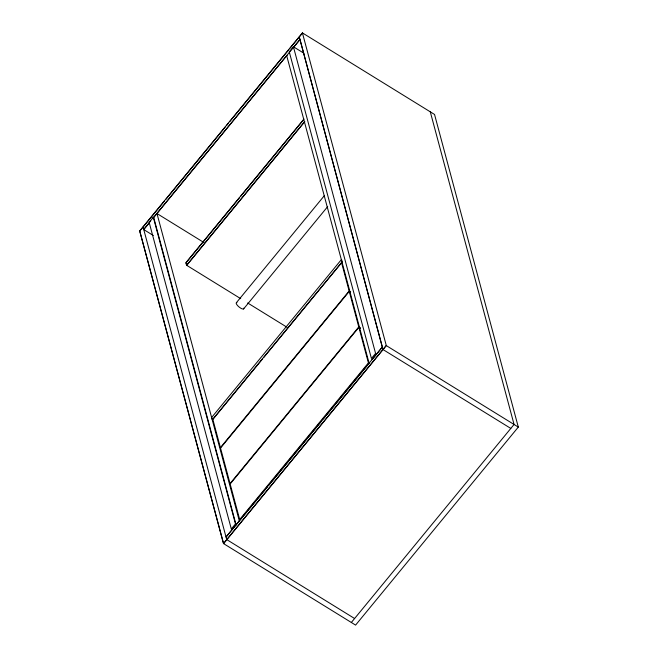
<?xml version="1.0" encoding="UTF-8"?>
<svg xmlns="http://www.w3.org/2000/svg" width="658" height="658" viewBox="0 0 658 658"><rect width="100%" height="100%" fill="white"/><g stroke="black" fill="none" stroke-linecap="round" stroke-linejoin="round"><path stroke-width="0.99" d="M139.693 230.909L302.409 32.9L434.543 114.459L518.307 427.091L355.591 625.1L223.457 543.541L139.693 230.909L223.333 542.636M139.833 230.999L164.566 200.904M165.865 199.316L225.094 127.241M226.393 125.653L228.351 123.276M229.65 121.697L288.878 49.621M290.178 48.034L302.548 32.99M293.419 46.759L289.257 51.818L371.433 358.478L375.586 353.412L293.419 46.759L303.84 53.191M150.789 220.792L143.633 229.51L153.33 235.498M152.746 218.423L299.982 39.505L294.118 46.636M143.773 229.593L149.629 222.47M152.886 218.505L286.962 55.346M240.721 298.674L186.584 265.256L185.901 262.698L303.971 119.024M304.794 121.664L186.724 265.347L186.041 262.789L239.528 197.696M240.836 196.109L303.453 119.904M186.584 265.256L304.654 121.582M236.411 302.655L324.468 195.508M243.559 308.972L327.7 206.579M262.624 358.832L212.402 419.96L211.711 417.402L341.527 259.433L342.209 261.991L263.932 357.245M349.143 290.984L220.414 447.629L212.797 419.212L341.527 262.558L349.143 290.984L350.689 291.938M358.774 326.936L230.045 483.581L220.529 448.057L349.258 291.412L358.774 326.936L360.321 327.89M358.89 327.363L230.16 484.008L239.685 519.532L368.406 362.887L358.89 327.363L360.436 328.317M267.173 487.208L226.031 537.018L382.372 347.021L371.959 359.687M268.472 485.629L321.844 420.676M323.144 419.097L325.101 416.72M326.401 415.132L369.36 362.862M223.457 543.541L386.172 345.524L518.307 427.091M223.605 543.623L386.312 345.615L302.409 32.9M351.347 622.476L514.062 424.468L430.291 111.844M299.291 36.947L382.923 349.488L510.805 428.432M203.898 242.498L156.974 213.537L239.364 521.046M143.09 227.035L226.714 539.576L354.604 618.52M247.696 302.976L286.888 327.174M299.826 38.929L382.528 347.589M286.641 55.478L369.039 362.994M153.717 217.494L236.115 525.01M243.764 308.141A4.795 1.497 39.4 0 1 239.109 307.023A4.795 1.497 39.4 0 1 236.888 302.557M153.306 217.263L149.144 222.322L231.312 528.983L235.474 523.924L153.306 217.263"/></g></svg>
